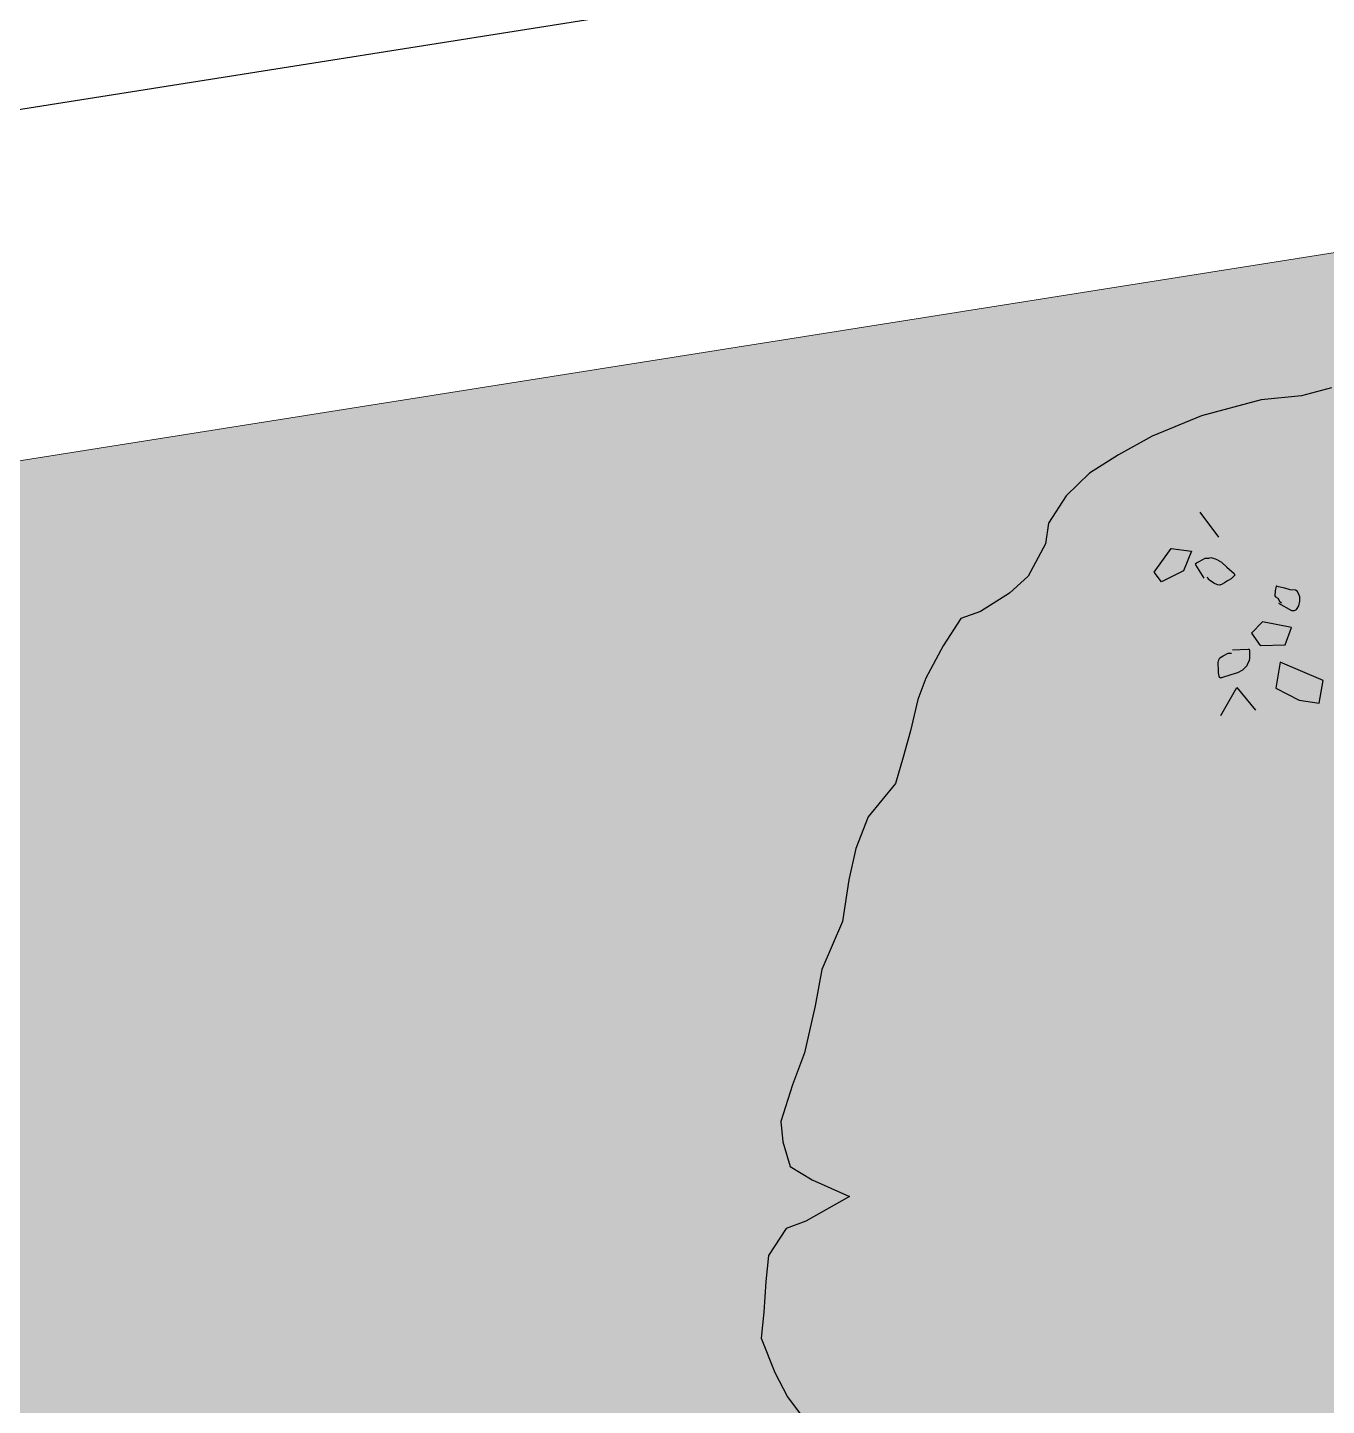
# Model space of a CAD drawing. Header units: metres. Extents: x 71066629 to 71645179, y 84793221 to 85208804.
# Drawn here: x 71360980 to 71366593, y 85034060 to 85040014 of the extents above; entities that cross this region are included whole.
import ezdxf

# ---------------------------------------------------------------- set-up
doc = ezdxf.new("R2010")
doc.units = ezdxf.units.M
doc.header["$LTSCALE"] = 1000
for name, color, linetype in [('A_SITEP_PLANT', 85, 'Continuous'), ('G-BLDG-OTLN', 2, 'Continuous'), ('G-BLDG-ROOF', 34, 'Continuous'), ('G-FRIE-FLWL', 6, 'Continuous'), ('G-PLTG', 105, 'Continuous')]:
    doc.layers.add(name, color=color, linetype=linetype)
doc.layers.add('G-ROAD-园区', color=175, linetype='Continuous', lineweight=13)

# ---------------------------------------------------------------- blocks, each defined once
blk = doc.blocks.new('A$C02740212')
at = {"layer": 'G-BLDG-ROOF'}
blk.add_line((45779.96868294477, 31133.80375093222), (63558.35881364346, 33949.62412166595), dxfattribs=at)
blk = doc.blocks.new('A$C1F6C256B')
at = {"layer": 'A_SITEP_PLANT'}
for p, q in [((1318.097973540018, 4291.727245808463), (1264.785407084681, 4363.345617559447)), ((1318.097973540018, 4291.727245808463), (1264.785407084681, 4363.345617559447)), ((1131.893351090257, 4190.971924650774), (1180.97796724987, 4259.3547952433)), ((1131.893351090257, 4190.971924650774), (1180.97796724987, 4259.3547952433)), ((1180.97796724987, 4259.3547952433), (1239.312438831315, 4251.565258438088)), ((1180.97796724987, 4259.3547952433), (1239.312438831315, 4251.565258438088)), ((1239.312438831315, 4251.565258438088), (1216.066580242768, 4195.043071364838)), ((1239.312438831315, 4251.565258438088), (1216.066580242768, 4195.043071364838)), ((1153.378962853807, 4162.94787652482), (1131.893351090257, 4190.971924650774)), ((1153.378962853807, 4162.94787652482), (1131.893351090257, 4190.971924650774)), ((1216.066580242768, 4195.043071364838), (1153.378962853807, 4162.94787652482)), ((1216.066580242768, 4195.043071364838), (1153.378962853807, 4162.94787652482)), ((1443.599912244768, 4047.569325305172), (1412.406469291018, 4015.14843804267)), ((1443.599912244768, 4047.569325305172), (1412.406469291018, 4015.14843804267)), ((1412.406469291018, 4015.14843804267), (1437.551128740248, 3979.799049899768)), ((1412.406469291018, 4015.14843804267), (1437.551128740248, 3979.799049899768)), ((1527.147797315032, 4031.345237376518), (1443.599912244768, 4047.569325305172)), ((1527.147797315032, 4031.345237376518), (1443.599912244768, 4047.569325305172)), ((1508.979310402123, 3981.800584983721), (1527.147797315032, 4031.345237376518)), ((1508.979310402123, 3981.800584983721), (1527.147797315032, 4031.345237376518)), ((1437.551128740248, 3979.799049899768), (1508.979310402123, 3981.800584983721)), ((1437.551128740248, 3979.799049899768), (1508.979310402123, 3981.800584983721)), ((1494.476424120192, 3932.00725420806), (1481.9484063501, 3857.120886165416)), ((1494.476424120192, 3932.00725420806), (1481.9484063501, 3857.120886165416)), ((1618.293994075386, 3878.891576869588), (1494.476424120192, 3932.00725420806)), ((1618.293994075386, 3878.891576869588), (1494.476424120192, 3932.00725420806)), ((1323.758009000041, 3777.950554907555), (1370.373561948189, 3859.040769412182)), ((1323.758009000041, 3777.950554907555), (1370.373561948189, 3859.040769412182)), ((1370.373561948189, 3859.040769412182), (1423.29154575523, 3793.454137153924)), ((1370.373561948189, 3859.040769412182), (1423.29154575523, 3793.454137153924)), ((1481.9484063501, 3857.120886165416), (1549.887928289943, 3821.749297759758)), ((1481.9484063501, 3857.120886165416), (1549.887928289943, 3821.749297759758)), ((1606.878234266653, 3813.219474645011), (1618.293994075386, 3878.891576869588)), ((1606.878234266653, 3813.219474645011), (1618.293994075386, 3878.891576869588)), ((1549.887928289943, 3821.749297759758), (1606.878234266653, 3813.219474645011)), ((1549.887928289943, 3821.749297759758), (1606.878234266653, 3813.219474645011)), ((1423.29154575523, 3793.454137153924), (1423.29154575523, 3793.454137153924)), ((1423.29154575523, 3793.454137153924), (1423.29154575523, 3793.454137153924))]:
    blk.add_line(p, q, dxfattribs=at)
for points in [[(1642.305664752203, 4721.926305813075), (1556.382073184126, 4698.663585379749), (1439.765333458432, 4687.137301912531), (1267.807040899759, 4640.801579416671), (1126.351758878562, 4582.712403277168), (1028.699635377969, 4528.748435532529), (945.549205326126, 4476.422053269634), (878.4789468033123, 4410.913125867752), (827.356295871723, 4332.412803338433), (818.5908894624445, 4272.666669974831), (768.921014415333, 4179.539820859034), (714.9463471671334, 4129.894665983651), (631.803126731771, 4077.567220263794), (575.0354790056008, 4057.186244616838), (523.9128280024161, 3978.685921925789), (474.2627719888114, 3885.358555483108), (450.850324730156, 3824.36719942966), (430.3491767723463, 3733.920882148901), (408.3824696831871, 3658.302304325247), (386.4355815559393, 3582.483208958671), (307.7082624550094, 3486.484350815736), (272.5798926819116, 3394.592293437483), (252.0589258337859, 3304.346493717283), (234.4364749674569, 3184.846945703437), (174.5682365890243, 3046.399972258863), (155.493009838101, 2941.526950759377), (124.7608963397215, 2806.162239437108), (89.71824310789816, 2714.481130562897), (56.03561357589206, 2607.961851351254), (61.77911023132037, 2549.852240093343), (83.61538768949686, 2478.360629601782), (146.1463511046022, 2440.431476439466), (253.997510519519, 2392.213385480893), (128.6153643845464, 2320.940968659212), (71.74921679752879, 2300.550257387658), (20.62656586657977, 2222.049934777431), (13.2154354804079, 2147.667539355782), (7.321690448035952, 2058.867479724402), (0.002024136018007994, 1984.49412459007), (39.14035925449571, 1885.373097831995), (75.49814933928428, 1815.318555576203), (126.4707256511902, 1746.907448278682)], [(1275.627086627472, 4173.815905408759), (1251.848739111505, 4211.730054174346), (1250.969436887768, 4213.465432038094), (1250.229151814012, 4214.809597481973), (1253.678788076271, 4217.779196506919), (1261.457894387306, 4221.986621536926), (1271.621917139913, 4227.644627554313), (1279.098735588486, 4230.81334516505), (1289.096590515168, 4230.991617881868), (1295.40965750441, 4232.62797695896), (1304.74354291975, 4230.314459499612), (1307.146829766571, 4229.53961617325), (1312.413894927478, 4227.428015078127), (1325.928858308238, 4219.65948914914), (1340.798430910043, 4205.346683892916), (1361.895342663222, 4187.400931392884), (1363.534401119512, 4184.124388399767), (1364.495022698306, 4182.599524501216), (1360.643187497568, 4178.577790700365), (1353.241805173981, 4171.573030626372), (1343.077782565088, 4165.915024546208), (1334.83585628873, 4160.244520426088), (1327.839000897598, 4156.31688866968), (1321.205054252758, 4153.838908700825), (1313.892607270565, 4154.128535494965), (1304.120377056301, 4158.828443558537), (1290.967974618194, 4168.050139294501), (1288.966355075536, 4169.873512543389), (1287.246509114339, 4172.943146307225), (1286.767425493919, 4173.702147376811), (1285.607450586278, 4176.219689219026)], [(1275.627086627472, 4173.815905408759), (1251.848739111505, 4211.730054174346), (1250.969436887768, 4213.465432038094), (1250.229151814012, 4214.809597481973), (1253.678788076271, 4217.779196506919), (1261.457894387306, 4221.986621536926), (1271.621917139913, 4227.644627554313), (1279.098735588486, 4230.81334516505), (1289.096590515168, 4230.991617881868), (1295.40965750441, 4232.62797695896), (1304.74354291975, 4230.314459499612), (1307.146829766571, 4229.53961617325), (1312.413894927478, 4227.428015078127), (1325.928858308238, 4219.65948914914), (1340.798430910043, 4205.346683892916), (1361.895342663222, 4187.400931392884), (1363.534401119512, 4184.124388399767), (1364.495022698306, 4182.599524501216), (1360.643187497568, 4178.577790700365), (1353.241805173981, 4171.573030626372), (1343.077782565088, 4165.915024546208), (1334.83585628873, 4160.244520426088), (1327.839000897598, 4156.31688866968), (1321.205054252758, 4153.838908700825), (1313.892607270565, 4154.128535494965), (1304.120377056301, 4158.828443558537), (1290.967974618194, 4168.050139294501), (1288.966355075536, 4169.873512543389), (1287.246509114339, 4172.943146307225), (1286.767425493919, 4173.702147376811), (1285.607450586278, 4176.219689219026)], [(1490.443967964849, 4101.774085758516), (1527.344340312586, 4080.534451371495), (1532.834069900273, 4080.267145426624), (1536.381004613184, 4080.21276822107), (1538.124446159345, 4080.992517290317), (1541.914496335608, 4083.590809898218), (1543.68008476618, 4086.1950350923), (1548.317131029209, 4093.530447860365), (1551.278625171632, 4107.584446866909), (1551.632291299175, 4119.352374972979), (1547.336139428313, 4129.044460892095), (1543.998217826185, 4136.202617039031), (1538.752483211516, 4139.122679577442), (1523.566838828207, 4140.253938091279), (1508.525562902505, 4145.036935877899), (1489.676461344468, 4148.434742356883), (1485.230405518261, 4150.425014833803), (1483.628024628153, 4150.266637093155), (1480.486995974497, 4137.004798532696), (1479.288130049361, 4122.521139171062), (1480.948171536555, 4120.05657557727), (1487.975536992541, 4115.490320378478), (1493.155362588121, 4107.100434102089), (1498.459390019532, 4102.56632215617)], [(1490.443967964849, 4101.774085758516), (1527.344340312586, 4080.534451371495), (1532.834069900273, 4080.267145426624), (1536.381004613184, 4080.21276822107), (1538.124446159345, 4080.992517290317), (1541.914496335608, 4083.590809898218), (1543.68008476618, 4086.1950350923), (1548.317131029209, 4093.530447860365), (1551.278625171632, 4107.584446866909), (1551.632291299175, 4119.352374972979), (1547.336139428313, 4129.044460892095), (1543.998217826185, 4136.202617039031), (1538.752483211516, 4139.122679577442), (1523.566838828207, 4140.253938091279), (1508.525562902505, 4145.036935877899), (1489.676461344468, 4148.434742356883), (1485.230405518261, 4150.425014833803), (1483.628024628153, 4150.266637093155), (1480.486995974497, 4137.004798532696), (1479.288130049361, 4122.521139171062), (1480.948171536555, 4120.05657557727), (1487.975536992541, 4115.490320378478), (1493.155362588121, 4107.100434102089), (1498.459390019532, 4102.56632215617)], [(1357.655395998212, 3967.248833671154), (1402.396260361944, 3969.038783930184), (1404.119598314923, 3969.00664058706), (1405.942315493478, 3968.984319783165), (1406.798838613147, 3964.415573714272), (1406.548391434597, 3955.691440926195), (1406.294452192378, 3943.929817555909), (1405.282736980764, 3935.73787074053), (1400.465055309352, 3927.166193862737), (1398.554218983685, 3920.910142390785), (1392.27462220093, 3913.813782051526), (1390.309680297214, 3912.202234639262), (1385.797715451452, 3908.722683305939), (1372.304766496352, 3900.91336235404), (1352.443665095314, 3895.106812188489), (1326.226651276927, 3886.03985722363), (1322.780854808923, 3886.104230834055), (1320.977077083196, 3885.925947225653), (1319.320527515258, 3891.428001303022), (1316.827273933042, 3901.298283906246), (1317.081213175145, 3913.059907204908), (1316.411556208448, 3922.907956080773), (1316.62120153819, 3931.020627021062), (1317.751482790278, 3938.012986834307), (1321.404248933599, 3944.039808435016), (1330.507454616658, 3950.196841057303), (1345.000947489636, 3957.092672944884), (1347.666536471748, 3957.76108993552), (1351.213471184019, 3957.706712658226), (1352.114920292574, 3957.795811000338), (1354.77899768966, 3957.455248996645)], [(1357.655395998212, 3967.248833671154), (1402.396260361944, 3969.038783930184), (1404.119598314923, 3969.00664058706), (1405.942315493478, 3968.984319783165), (1406.798838613147, 3964.415573714272), (1406.548391434597, 3955.691440926195), (1406.294452192378, 3943.929817555909), (1405.282736980764, 3935.73787074053), (1400.465055309352, 3927.166193862737), (1398.554218983685, 3920.910142390785), (1392.27462220093, 3913.813782051526), (1390.309680297214, 3912.202234639262), (1385.797715451452, 3908.722683305939), (1372.304766496352, 3900.91336235404), (1352.443665095314, 3895.106812188489), (1326.226651276927, 3886.03985722363), (1322.780854808923, 3886.104230834055), (1320.977077083196, 3885.925947225653), (1319.320527515258, 3891.428001303022), (1316.827273933042, 3901.298283906246), (1317.081213175145, 3913.059907204908), (1316.411556208448, 3922.907956080773), (1316.62120153819, 3931.020627021062), (1317.751482790278, 3938.012986834307), (1321.404248933599, 3944.039808435016), (1330.507454616658, 3950.196841057303), (1345.000947489636, 3957.092672944884), (1347.666536471748, 3957.76108993552), (1351.213471184019, 3957.706712658226), (1352.114920292574, 3957.795811000338), (1354.77899768966, 3957.455248996645)]]:
    blk.add_lwpolyline(points, dxfattribs=at)
blk.add_lwpolyline([(1131.893350303289, 4190.971926654223), (1131.893350303289, 4190.971926654223)], close=True, dxfattribs=at)
blk.add_lwpolyline([(1131.893350303289, 4190.971926654223), (1131.893350303289, 4190.971926654223)], close=True, dxfattribs=at)

msp = doc.modelspace()

# ---------------------------------------------------------------- hatches: boundary and pattern name
at = {"layer": 'G-FRIE-FLWL'}
h = msp.add_hatch(dxfattribs=at)
h.set_pattern_fill('AR-HBONE', color=256, scale=1000, style=0)
h.set_pattern_definition([(45, (0, 0), (5.551115123125783e-14, 862.1045876226387), [1828.8, -609.6]), (135, (431.052, 431.052), (5.551115123125783e-14, 862.1045876226387), [1828.8, -609.6])])
edge = h.paths.add_edge_path()
edge.add_line((71320791.48423149, 85104859.34594029), (71320791.48423149, 85098859.352251))
edge.add_line((71320791.48423149, 85098859.352251), (71409191.48669386, 85098859.33353661))
edge.add_arc((71409191.48415345, 85086859.3325034), 12000.00103321698, 4.9332459752804425e-06, 89.99998787043887, ccw=False)
edge.add_line((71421191.48518667, 85086859.33353661), (71421191.4851866, 85029459.32375132))
edge.add_line((71421191.4851866, 85029459.32375132), (71427191.48518665, 85029459.32375132))
edge.add_line((71427191.48518665, 85029459.32375132), (71427191.48518667, 85086859.32976861))
edge.add_arc((71409191.48141867, 85086859.32976861), 18000.00376799703, 0, 89.99998080973377)
edge.add_line((71409191.48744747, 85104859.33353661), (71320791.48423149, 85104859.34594029))
at = {"layer": 'G-PLTG'}
h = msp.add_hatch(dxfattribs=at)
h.set_pattern_fill('CROSS', color=256, scale=500, style=0)
h.set_pattern_definition([(0, (0, 0), (793.75, 793.75), [396.875, -1190.625]), (90, (198.4375, -198.4375), (-793.75, 793.75), [396.875, -1190.625])])
h.paths.add_polyline_path([(71319266.16420974, 85061914.20373057), (71338259.79781386, 85064922.49975866), (71337581.37041855, 85069205.92175344), (71314395.56959212, 85065533.65166606), (71315881.2589365, 85056153.37831788), (71294500.83823174, 85052767.05234197), (71295617.83755454, 85045714.59619378), (71312696.30574921, 85048419.55982737), (71313572.33875631, 85042888.50511622), (71296493.87056583, 85040183.54148757), (71299649.65172836, 85020258.72341262), (71318608.1060342, 85020100.38491496), (71380689.756445, 85019539.15440606), (71377332.34291835, 85040737.02916977), (71356552.9134006, 85037445.89085911), (71358430.12698108, 85025593.63077186), (71331762.56001942, 85021369.90310389), (71328477.43625359, 85042111.35825635), (71322551.2879756, 85041172.74857809)])

# ---------------------------------------------------------------- linework, layer by layer
at = {"layer": 'G-ROAD-园区'}
msp.add_line((71377586.21805714, 85040777.2390436), (71356552.9134006, 85037445.89085911), dxfattribs=at)

# ---------------------------------------------------------------- block references
at = {"layer": 'A_SITEP_PLANT', "xscale": 1.5, "yscale": 1.5, "zscale": 1.5}
msp.add_blockref('A$C1F6C256B', (71364150.76904033, 85031374.63513067), dxfattribs=at)
at = {"layer": 'G-BLDG-OTLN'}
msp.add_blockref('A$C02740212', (71312019.82553099, 85008028.27131659), dxfattribs=at)

doc.saveas('drawing.dxf')
